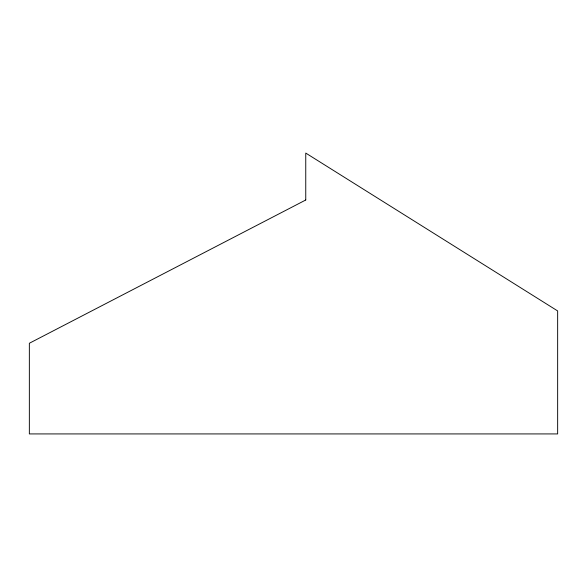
<?xml version="1.0" encoding="UTF-8"?>
<svg xmlns="http://www.w3.org/2000/svg" width="587" height="587" viewBox="0 0 587 587"><rect width="100%" height="100%" fill="white"/><g stroke="black" fill="none" stroke-linecap="round" stroke-linejoin="round"><path stroke-width="0.88" d="M305.754 199.991L29.35 343.263L29.35 433.925L557.65 433.925L557.65 310.934L305.754 153.075L305.754 199.991"/></g></svg>
